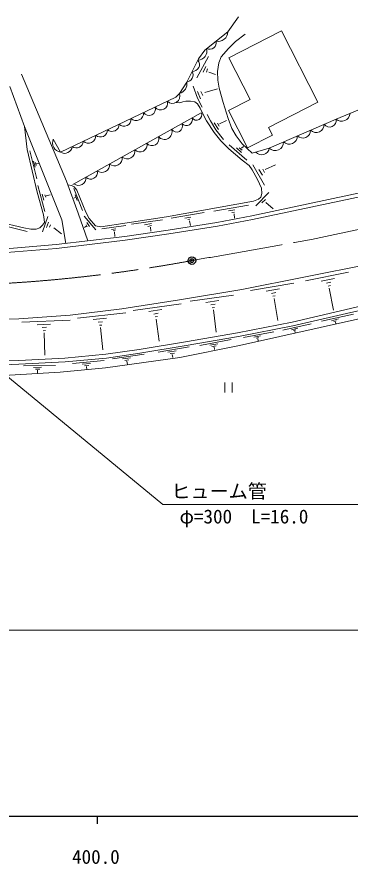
# Model space of a CAD drawing. Units: millimetres, scale not verified. Extents: x 40000 to 680000, y 20000 to 380000.
# Drawn here: x 457514 to 501108, y 198715 to 309635 of the extents above; entities that cross this region are included whole.
import ezdxf
from ezdxf.enums import TextEntityAlignment as Align

# ---------------------------------------------------------------- set-up
doc = ezdxf.new("R2010")
doc.units = ezdxf.units.MM
doc.header["$LTSCALE"] = 1000
doc.header["$PDMODE"] = 32
doc.header["$PDSIZE"] = 500
doc.linetypes.add('CHAIN', pattern=[18.5, 12, -1.5, 3.5, -1.5])
for name, color, linetype, lineweight in [('M-BGD', 7, 'Continuous', 13), ('M-BMK', 2, 'CHAIN', 13), ('M-BMK-SRVR', 3, 'Continuous', 25), ('M-STR-HTXT', 7, 'Continuous', 13), ('M-TTL-BAND', 7, 'Continuous', 25)]:
    doc.layers.add(name, color=color, linetype=linetype, lineweight=lineweight)
doc.styles.add('ＭＳ ゴシック', font='')
doc.styles.get('ＭＳ ゴシック').set_extended_font_data('MS Gothic')

msp = doc.modelspace()

# ---------------------------------------------------------------- linework, layer by layer
at = {"layer": 'M-BGD'}
for p, q in [((486525, 309635), (485116, 307679)), ((485116, 307679), (482088, 305303)), ((485233, 304285), (492135, 307799)), ((486125, 306408), (487387, 307375)), ((492135, 307799), (496888, 298465)), ((485200, 305511), (486125, 306408)), ((482088, 305303), (481289, 304167)), ((484219, 304431), (485200, 305511)), ((481289, 304167), (479726, 301111)), ((481065, 301677), (482589, 304434)), ((483952, 303632), (484219, 304431)), ((488017, 298817), (485233, 304285)), ((482243, 303163), (481879, 302387)), ((482458, 302826), (482309, 302424)), ((483770, 302483), (483952, 303632)), ((458110, 302147), (463987, 288141)), ((482636, 302424), (483496, 302088)), ((483784, 301375), (483770, 302483)), ((513275, 302029), (499292, 296264)), ((479726, 301111), (478779, 299617)), ((483966, 300295), (483784, 301375)), ((456569, 300509), (458483, 295294)), ((478779, 299617), (478296, 299113)), ((481136, 299015), (480584, 300557)), ((481136, 299875), (481556, 298922)), ((481575, 299866), (481827, 299361)), ((482098, 299735), (483743, 300239)), ((484499, 298417), (483966, 300295)), ((478296, 299113), (463217, 291942)), ((478315, 298415), (478785, 298401)), ((478785, 298401), (479204, 298530)), ((479204, 298530), (479603, 298626)), ((479603, 298626), (480234, 298621)), ((480234, 298621), (480811, 298514)), ((480811, 298514), (481122, 298252)), ((481743, 297809), (481136, 299015)), ((485144, 296328), (484499, 298417)), ((488017, 298817), (485215, 297396)), ((496888, 298465), (490424, 295174)), ((481122, 298252), (481484, 297685)), ((481484, 297685), (481752, 297118)), ((485215, 297396), (487697, 292505)), ((464816, 287691), (481640, 297095)), ((481752, 297118), (482316, 296031)), ((482839, 296036), (482418, 296877)), ((485639, 295019), (485144, 296328)), ((499292, 296264), (490530, 292464)), ((458483, 295294), (463409, 283049)), ((458483, 295294), (458839, 292267)), ((482316, 296031), (483320, 294498)), ((483554, 294844), (482839, 296036)), ((483330, 295769), (483890, 294914)), ((483975, 295349), (483750, 295737)), ((484021, 295625), (484947, 296073)), ((490943, 294152), (490424, 295174)), ((483320, 294498), (484190, 293405)), ((484535, 293582), (483554, 294844)), ((486209, 294057), (485639, 295019)), ((487004, 293019), (486209, 294057)), ((487697, 292505), (490943, 294152)), ((463217, 291942), (462271, 293645)), ((484190, 293405), (485241, 292367)), ((487582, 290872), (485302, 292872)), ((488315, 291791), (487004, 293019)), ((458839, 292267), (460149, 286701)), ((460104, 288451), (459207, 292110)), ((485241, 292367), (487008, 290886)), ((486227, 292489), (486891, 291872)), ((486975, 292180), (486610, 292489)), ((486909, 292433), (487174, 292679)), ((490530, 292464), (488315, 291791)), ((459691, 290745), (459909, 289948)), ((487008, 290886), (487886, 290203)), ((460034, 290166), (459922, 290571)), ((460077, 290384), (460345, 290452)), ((487886, 290203), (488297, 289633)), ((488255, 283588), (516566, 289613)), ((488297, 289633), (489008, 288334)), ((489893, 287605), (488400, 290255)), ((489190, 289676), (489648, 288909)), ((489919, 289255), (489685, 289722)), ((489984, 289657), (491349, 290274)), ((488353, 283098), (515446, 288864)), ((461155, 284179), (460244, 287586)), ((463987, 288141), (465544, 283935)), ((464636, 287557), (464166, 287659)), ((465006, 287370), (464636, 287557)), ((465356, 286964), (465006, 287370)), ((489008, 288334), (489522, 287222)), ((460149, 286701), (460977, 283743)), ((460824, 286432), (461048, 285656)), ((461179, 286329), (461291, 286030)), ((461356, 286207), (461870, 286357)), ((464960, 287161), (466081, 284272)), ((465123, 286332), (465379, 285603)), ((466508, 284082), (465356, 286964)), ((488781, 284911), (490463, 286650)), ((489550, 286502), (489438, 286025)), ((489522, 287222), (489550, 286502)), ((465125, 285986), (464954, 285925)), ((488466, 285493), (477086, 283480)), ((489148, 285782), (488466, 285493)), ((489438, 286025), (489148, 285782)), ((489580, 285294), (490048, 285743)), ((490104, 285332), (491048, 284490)), ((458411, 282037), (448245, 284328)), ((466966, 283260), (466508, 284082)), ((477698, 283278), (482031, 284035)), ((483299, 284210), (487814, 284981)), ((485192, 284238), (486033, 284392)), ((485627, 284014), (485977, 284084)), ((460861, 281515), (461576, 283492)), ((460977, 283743), (461097, 283109)), ((461097, 283109), (461103, 282704)), ((463409, 283049), (463911, 279986)), ((465544, 283935), (466787, 280329)), ((466330, 283542), (467816, 281757)), ((467789, 282269), (466966, 283260)), ((477086, 283480), (471955, 282680)), ((472490, 282488), (476565, 283077)), ((479500, 283285), (480271, 283411)), ((479892, 283103), (480145, 283159)), ((480103, 282920), (480229, 282331)), ((483681, 282736), (488255, 283588)), ((483766, 282244), (488353, 283098)), ((485921, 283874), (485991, 283285)), ((455131, 282445), (458833, 281562)), ((459352, 281825), (458411, 282037)), ((460050, 281825), (459352, 281825)), ((460498, 282000), (460050, 281825)), ((460854, 282349), (460498, 282000)), ((461103, 282704), (460854, 282349)), ((461660, 282749), (461394, 282048)), ((461898, 282399), (461772, 282090)), ((462319, 282020), (463342, 281221)), ((466560, 282226), (466344, 282077)), ((466563, 282395), (466700, 282165)), ((466650, 282725), (467018, 282177)), ((468506, 282134), (467789, 282269)), ((471955, 282680), (468506, 282134)), ((468611, 281880), (471780, 282310)), ((469873, 281806), (470462, 281890)), ((474228, 282423), (475126, 282572)), ((474640, 282217), (475116, 282310)), ((475004, 282105), (475042, 281563)), ((477309, 281727), (483681, 282736)), ((477384, 281233), (483766, 282244)), ((462641, 279834), (471631, 280907)), ((470107, 281628), (470350, 281656)), ((470265, 281488), (470312, 280908)), ((471631, 280907), (477309, 281727)), ((471696, 280411), (477384, 281233)), ((454064, 279107), (462641, 279834)), ((462691, 279337), (471696, 280411)), ((453970, 278597), (462691, 279337)), ((510005, 278561), (486953, 273963)), ((495283, 275075), (500924, 276195)), ((499059, 275404), (497347, 275054)), ((488084, 273802), (493752, 274781)), ((491868, 274036), (490148, 273729)), ((498027, 274771), (498587, 274900)), ((498542, 274454), (498227, 274403)), ((498394, 274127), (498938, 271249)), ((486953, 273963), (478800, 272585)), ((480166, 272399), (485861, 273201)), ((490820, 273430), (491383, 273544)), ((491327, 273100), (491011, 273056)), ((478800, 272585), (471229, 271418)), ((472704, 271204), (479003, 272068)), ((483955, 272515), (482226, 272262)), ((482889, 271942), (483456, 272039)), ((491171, 272777), (491642, 269886)), ((493526, 269678), (502643, 271787)), ((471229, 271418), (464479, 270566)), ((465449, 270207), (471771, 270873)), ((476494, 271307), (474764, 271060)), ((475425, 270737), (475992, 270832)), ((483385, 271596), (483068, 271563)), ((483219, 271278), (483600, 268374)), ((493631, 269189), (502759, 271300)), ((497379, 269788), (501548, 270722)), ((457760, 270093), (452586, 269936)), ((464479, 270566), (457760, 270093)), ((458136, 269668), (464488, 269944)), ((469240, 270191), (467503, 269998)), ((468154, 269655), (468724, 269732)), ((475920, 270390), (475603, 270357)), ((475753, 270072), (476124, 267167)), ((486397, 268269), (493526, 269678)), ((486661, 266604), (502465, 270137)), ((498660, 269835), (499613, 270087)), ((498967, 269756), (499279, 269843)), ((499183, 269710), (499258, 269440)), ((461919, 269419), (460173, 269334)), ((460802, 268951), (461376, 268993)), ((461263, 268559), (460944, 268556)), ((468638, 269292), (468320, 269270)), ((468461, 268980), (468740, 266064)), ((486488, 267778), (493631, 269189)), ((492318, 268635), (496019, 269439)), ((493424, 268682), (494259, 268881)), ((493686, 268582), (493991, 268663)), ((493879, 268545), (493947, 268283)), ((461067, 268259), (461167, 265331)), ((479583, 267092), (486397, 268269)), ((479666, 266599), (486488, 267778)), ((481455, 266615), (485541, 267379)), ((487145, 267663), (491112, 268420)), ((488523, 267691), (489383, 267869)), ((488838, 267576), (489143, 267651)), ((489019, 267532), (489087, 267233)), ((473513, 266103), (479583, 267092)), ((473589, 265609), (479666, 266599)), ((475979, 265720), (480071, 266448)), ((478838, 265027), (486661, 266604)), ((482752, 266637), (483806, 266832)), ((483029, 266472), (483568, 266576)), ((483317, 266419), (483389, 266078)), ((463776, 264968), (469153, 265472)), ((469153, 265472), (473513, 266103)), ((469212, 264976), (473589, 265609)), ((470037, 264878), (474147, 265495)), ((477276, 265731), (478332, 265917)), ((477575, 265547), (478123, 265627)), ((477842, 265450), (477927, 265026)), ((451854, 264417), (457740, 264652)), ((451874, 263917), (457763, 264153)), ((457740, 264652), (463776, 264968)), ((457763, 264153), (463812, 264469)), ((458389, 263932), (462545, 264013)), ((463812, 264469), (469212, 264976)), ((464774, 264268), (468913, 264657)), ((466068, 264172), (467136, 264271)), ((466350, 263964), (466904, 263999)), ((469122, 263670), (478838, 265027)), ((471334, 264854), (472394, 265011)), ((471627, 264662), (472178, 264727)), ((471892, 264558), (471965, 264132)), ((453066, 262535), (463160, 263103)), ((459672, 263740), (460744, 263759)), ((459938, 263512), (460493, 263506)), ((460187, 263375), (460205, 262943)), ((463160, 263103), (469122, 263670)), ((466609, 263846), (466659, 263417)), ((484708, 261759), (484708, 260459)), ((485683, 260459), (485683, 261759))]:
    msp.add_line(p, q, dxfattribs=at)
for centre, radius, start, end in [((483849, 307707), 1267, 257.53564, 358.70849), ((482726, 306273), 872, 243.20611, 13.03802), ((481202, 305172), 1176, 269.94696, 15.94975), ((480480, 303421), 922, 267.25766, 38.56577), ((479624, 302039), 934, 276.22851, 29.59492), ((478482, 300852), 1270, 283.5276, 11.73912), ((477877, 299275), 965, 225.18864, 20.7949), ((476344, 298348), 887, 215.01571, 15.85513), ((474787, 297596), 865, 214.57889, 16.29195), ((471530, 296226), 915, 224.48224, 6.38861), ((473114, 297019), 966, 225.7237, 5.14715), ((479699, 296170), 775, 219.62368, 18.78306), ((481003, 296817), 695, 214.8185, 23.58824), ((498432, 296096), 876, 215.88599, 10.99712), ((500019, 297078), 1091, 228.26303, 356.55333), ((469957, 295569), 920, 229.92193, 0.94891), ((478410, 295329), 773, 211.79421, 26.61253), ((496685, 295543), 1039, 224.69386, 2.18925), ((466861, 294093), 982, 228.06238, 2.80846), ((468453, 294819), 913, 227.9232, 2.94765), ((475200, 293660), 888, 218.52037, 19.88637), ((476809, 294594), 999, 219.24417, 19.16257), ((493138, 294045), 1071, 226.10256, 0.78055), ((494925, 294790), 1022, 225.60302, 1.28009), ((463394, 293154), 1226, 156.39689, 261.71231), ((465284, 293420), 922, 234.43977, 356.43107), ((473624, 292863), 915, 222.92412, 15.48262), ((491316, 293207), 1082, 223.39749, 3.48562), ((463769, 292754), 982, 235.79707, 355.07378), ((471934, 292082), 1033, 229.63199, 8.77476), ((489549, 292559), 985, 219.33494, 354.46235), ((470277, 291133), 1001, 229.08475, 9.32199), ((468640, 290267), 988, 231.99534, 6.4114), ((465570, 288539), 968, 231.85195, 6.55479), ((467159, 289289), 895, 225.539, 12.86774)]:
    msp.add_arc(centre, radius, start, end, dxfattribs=at)
at = {"layer": 'M-BMK'}
msp.add_line((496044, 280514), (530240, 287796), dxfattribs=at)
for centre, radius, start, end in [((175559, 2036741), 1785229, 279.8321, 280.34181), ((444346, 471150), 196750, 273.54006, 280.5613)]:
    msp.add_arc(centre, radius, start, end, dxfattribs=at)
at = {"layer": 'M-BMK-SRVR'}
msp.add_circle((480408, 277733), 500, dxfattribs=at)
msp.add_point((480408, 277733), dxfattribs=at)
at = {"layer": 'M-STR-HTXT'}
for p, q in [((451755, 266253), (476607, 245803)), ((476607, 245803), (504107, 245803)), ((375621, 229353), (515527, 229353))]:
    msp.add_line(p, q, dxfattribs=at)
at = {"layer": 'M-TTL-BAND'}
for p, q in [((40000, 205000), (579000, 205000)), ((468000, 205000), (468000, 204000))]:
    msp.add_line(p, q, dxfattribs=at)

# ---------------------------------------------------------------- texts
at = {"layer": 'M-STR-HTXT', "style": 'ＭＳ ゴシック'}
for s, p in [('ヒューム管', (477722, 246065)), ('φ=300  L=16.0', (478789, 242759))]:
    msp.add_text(s, height=1833, dxfattribs=at).set_placement(p, align=Align.BOTTOM_LEFT)
at = {"layer": 'M-TTL-BAND', "style": 'ＭＳ ゴシック'}
msp.add_text('400.0', height=1833, dxfattribs=at).set_placement((467844, 198195), align=Align.BOTTOM_CENTER)

doc.saveas('drawing.dxf')
